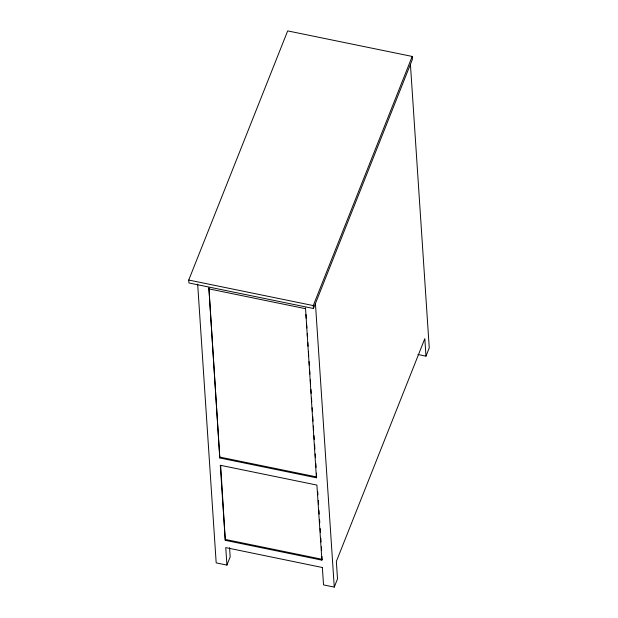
<?xml version="1.0" encoding="UTF-8"?>
<svg xmlns="http://www.w3.org/2000/svg" width="618" height="618" viewBox="0 0 618 618"><rect width="100%" height="100%" fill="white"/><g stroke="black" fill="none" stroke-linecap="round" stroke-linejoin="round"><path stroke-width="0.93" d="M188.745 280.047L287.679 30.9L412.198 56.439L412.391 59.351L313.457 308.498L188.938 282.959L188.745 280.047L313.264 305.586L313.457 308.498M219.799 457.977L208.892 287.973L219.799 457.977L316.416 477.791L316.486 473.118M316.416 477.791L305.508 307.795M313.264 305.586L412.198 56.439M322.024 556.424L321.885 560.14L225.276 540.325L220.68 465.393M197.667 284.125L216.184 562.882L226.914 565.084L230.166 556.895L229.556 547.695M322.341 567.502L225.755 547.61L226.914 565.084M322.372 567.424L323.531 584.898L334.268 587.1L337.513 578.911L336.354 561.438L424.813 338.672L425.972 356.146L417.922 354.493M425.972 356.146L429.255 347.872L410.422 64.311M208.567 288.807L305.176 308.621M220.132 457.15L316.74 476.965M225.601 539.499L322.217 559.313M315.427 303.538L334.268 587.1M305.956 314.523L306.211 318.363M306.59 324.133L306.845 327.973M307.231 333.743L307.424 336.625M307.803 342.395L308.065 346.242M308.444 352.005L308.699 355.852M309.085 361.615L309.34 365.462M309.657 370.267L309.912 374.114M310.298 379.885L310.553 383.724M310.931 389.494L311.186 393.342M311.511 398.146L311.766 401.986M312.144 407.756L312.407 411.603M312.723 416.408L313.04 421.213M313.357 426.018L313.62 429.865M313.998 435.628L314.253 439.475M314.577 444.28L314.894 449.085M315.211 453.898L315.466 457.737M315.852 463.508L316.107 467.355M317.737 491.943L317.93 494.833M318.316 500.603L318.571 504.458M318.958 510.229L319.212 514.083M319.591 519.854L319.784 522.743M320.17 528.514L320.425 532.368M320.812 538.139L321.066 541.994M321.383 546.806L321.638 550.653M321.885 560.14L316.903 485.076L220.286 465.261L225.276 540.325"/></g></svg>
